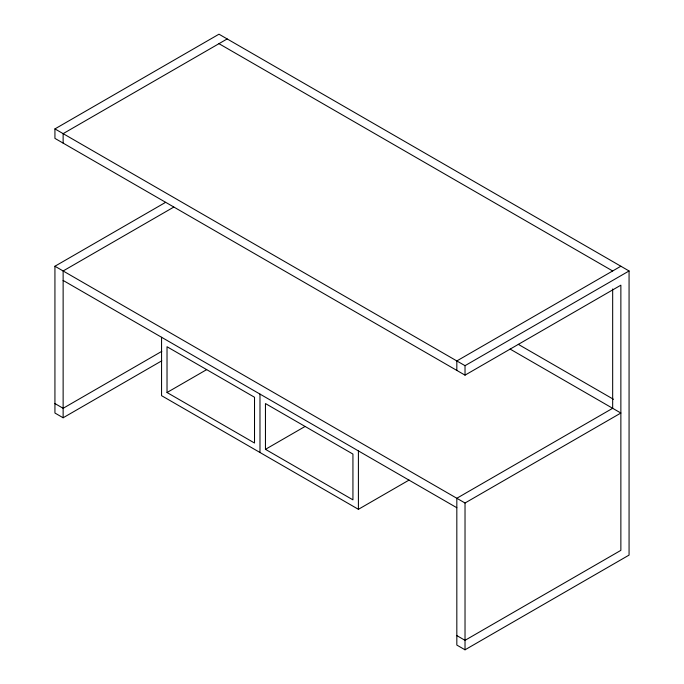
<?xml version="1.0" encoding="UTF-8"?>
<svg xmlns="http://www.w3.org/2000/svg" width="684" height="684" viewBox="0 0 684 684"><rect width="100%" height="100%" fill="white"/><g stroke="black" fill="none" stroke-linecap="round" stroke-linejoin="round"><path stroke-width="1.03" d="M456.826 635.59L465.026 640.327L620.867 550.355L620.867 285.177L465.026 375.148L54.934 138.382L54.934 128.908L218.974 34.2L629.066 270.967L629.066 555.092L465.026 649.8L456.826 645.063L456.826 498.268L612.667 408.297L612.667 288.964M227.173 38.937L63.133 133.645L63.133 143.11M161.8 360.801L63.133 417.77L54.934 413.033L54.934 266.238L165.588 202.353M173.787 207.081L63.133 270.967L63.133 417.77M161.8 351.337L63.133 408.297L54.934 403.56M167.024 392.513L254.516 443.018L254.516 397.25L167.024 346.737L167.024 392.513L206.653 369.634M265.452 449.337L352.935 499.85L352.935 454.073L265.452 403.56L265.452 449.337L305.073 426.457M620.867 266.23L456.826 360.938L456.826 370.412M54.934 128.908L465.026 365.675L629.066 270.967M161.561 337.263L161.561 395.668L358.407 509.315L409.092 480.057M54.934 266.238L465.026 503.005L620.867 413.033L510.084 349.071M218.974 43.673L612.667 270.967M518.284 344.334L613.471 399.294M63.133 280.44L456.826 507.733M465.026 365.675L465.026 375.148M465.026 503.005L465.026 649.8M358.407 450.91L358.407 509.315M259.98 394.087L259.98 452.492"/></g></svg>
